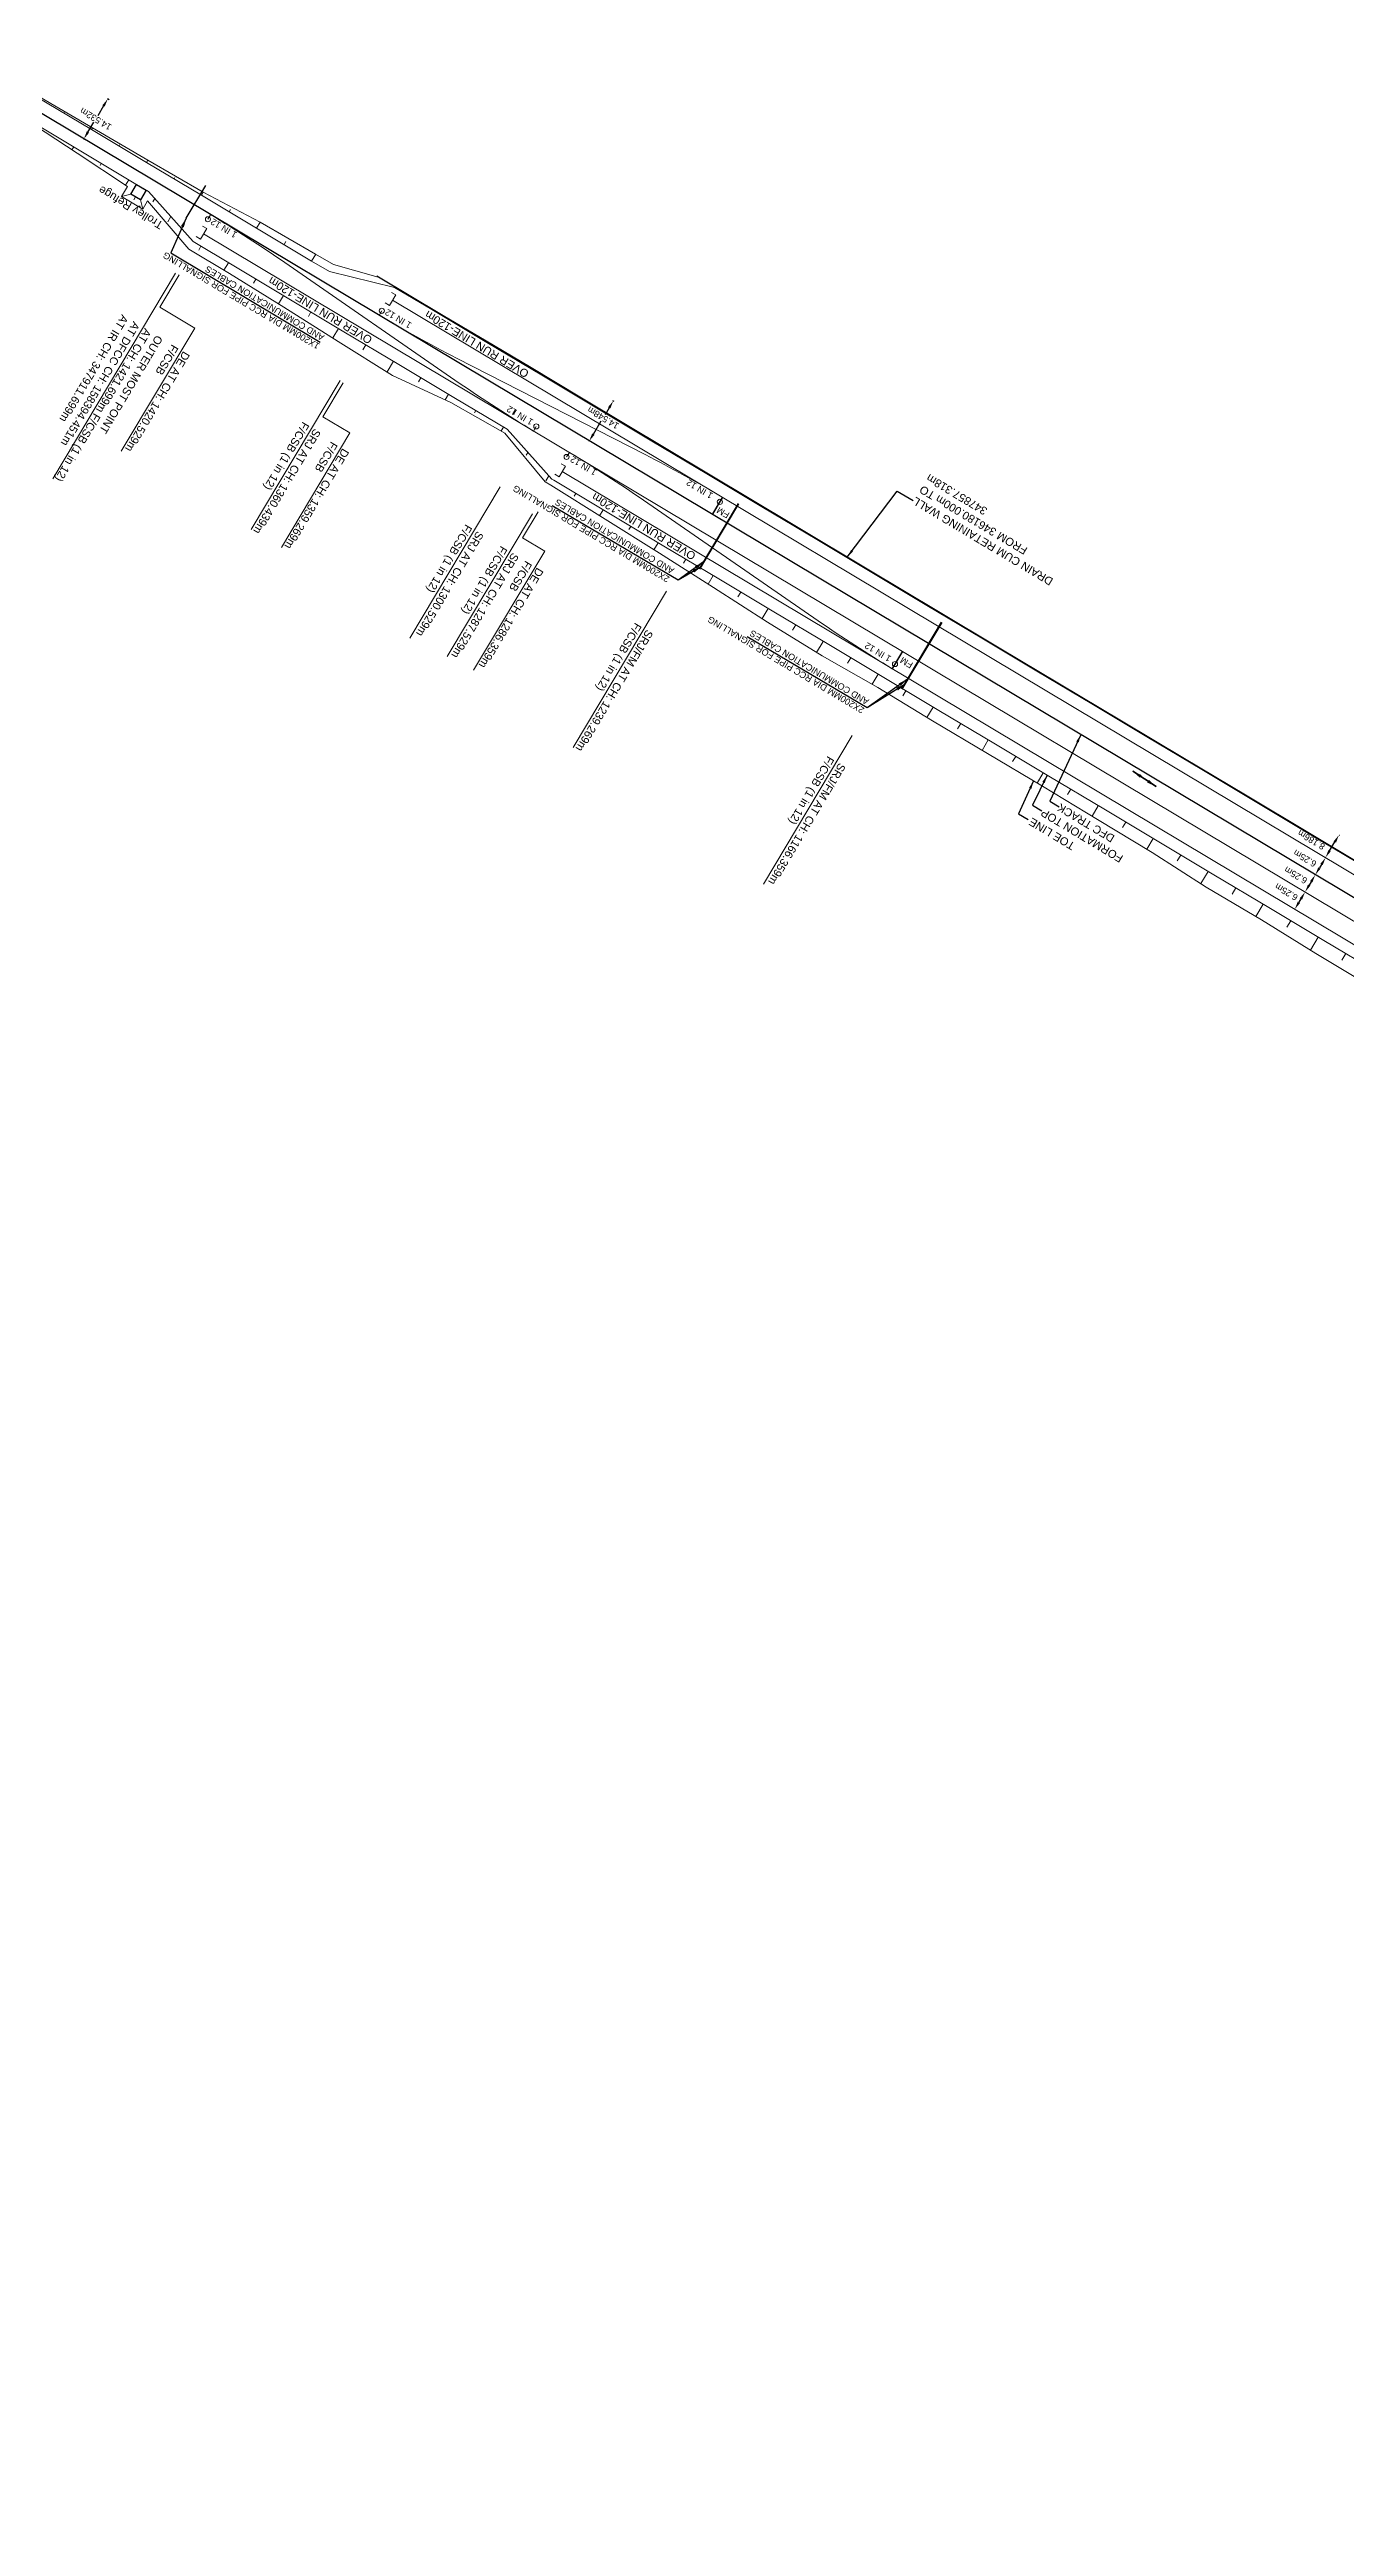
# Model space of a CAD drawing. Header units: metres. Extents: x 593990 to 610403, y 3402023 to 3411833.
# Drawn here: x 604416 to 604821, y 3404850 to 3405623 of the extents above; entities that cross this region are included whole.
import ezdxf
from ezdxf.enums import TextEntityAlignment as Align

# ---------------------------------------------------------------- set-up
doc = ezdxf.new("R2010")
doc.units = ezdxf.units.M
doc.header["$MEASUREMENT"] = 0
doc.header["$PDSIZE"] = 1
for name, color, linetype, lineweight in [("NEW CHAWAPAIL STN. SRJ's", 10, 'Continuous', 0), ('PROPOSED DFCC TOE LINE', 18, 'Continuous', 0), ('PROPOSED DFCC TOE SLOPES', 239, 'Continuous', 0), ('PROPOSED DFCC TRACK', 1, 'Continuous', 0), ('PROPOSED DRAIN CUM RETAINING WALL', 144, 'Continuous', 30), ('PROPOSED FORMATION LINE - PLAN', 187, 'Continuous', 0)]:
    doc.layers.add(name, color=color, linetype=linetype, lineweight=lineweight)
doc.layers.add('Signalling cable pipes', color=234, linetype='Continuous')
doc.layers.add('Trolley Refuse', color=10, linetype='Continuous')
doc.styles.get("Standard").update_dxf_attribs({"font": 'arial.ttf'})
doc.styles.add('Style-Arial', font='arial.ttf')
doc.dimstyles.new('ISO-25', dxfattribs={"dimtxt": 2.5, "dimasz": 2.5, "dimexe": 1.25, "dimexo": 0.625, "dimtad": 1, "dimtxsty": 'Standard', "dimcen": 2.5, "dimadec": 0, "dimazin": 0, "dimtfac": 1, "dimtmove": 0, "dimatfit": 3, "dimfxl": 1, "dimarcsym": 0})
doc.dimstyles.get("Standard").update_dxf_attribs({"dimtxt": 0.18, "dimasz": 0.18, "dimexe": 0.18, "dimexo": 0.0625, "dimgap": 0.09, "dimtad": 0, "dimtih": 1, "dimtoh": 1, "dimdec": 4, "dimzin": 0, "dimdsep": 46, "dimtxsty": 'Standard', "dimcen": 0.09, "dimadec": 0, "dimazin": 0, "dimtfac": 1, "dimtdec": 4, "dimtofl": 0, "dimtmove": 0, "dimatfit": 3, "dimfxl": 1, "dimtolj": 1, "dimtzin": 0, "dimarcsym": 0})

# ---------------------------------------------------------------- blocks, each defined once
blk = doc.blocks.new('*D64')
at = {"layer": 'Defpoints', "color": 0, "transparency": 16777216}
for p in [(604592.32, 3405513.77), (604592.76, 3405513.51), (604585.27, 3405501.03)]:
    blk.add_point(p, dxfattribs=at)
at = {"layer": 'PROPOSED DFCC TRACK', "color": 0, "lineweight": -2, "transparency": 16777216}
for p, q in [((604586.12, 3405503.44), (604588.57, 3405507.53)), ((604591.03, 3405511.63), (604589.75, 3405509.5)), ((604592.65, 3405513.57), (604592.21, 3405513.84)), ((604585.17, 3405501.1), (604584.72, 3405501.36))]:
    blk.add_line(p, q, dxfattribs=at)
at = {"layer": 'PROPOSED DFCC TRACK', "color": 0, "transparency": 16777216}
for points in [[(604590.67, 3405511.84), (604591.39, 3405511.41), (604592.32, 3405513.77)], [(604585.76, 3405503.66), (604586.48, 3405503.23), (604584.83, 3405501.3)]]:
    blk.add_solid(points, dxfattribs=at)
at = {"layer": 'PROPOSED DFCC TRACK', "color": 0, "lineweight": 0, "transparency": 16777216, "insert": (604589.16, 3405508.52), "char_height": 2, "attachment_point": 5, "rotation": 149, "style": 'Style-Arial'}
blk.add_mtext('\\A1;14.548m', dxfattribs=at)
blk = doc.blocks.new('TerminatorOpen_0.5')
at = {"color": 0, "linetype": 'ByBlock', "lineweight": -2}
for q in [(-1, 0.25), (-1, 0), (-1, -0.25)]:
    blk.add_line((0, 0), q, dxfattribs=at)
blk = doc.blocks.new('*D99')
at = {"layer": 'Defpoints', "color": 0, "transparency": 16777216}
for p in [(604434.52, 3405608.05), (604435.13, 3405607.69), (604427.67, 3405595.22)]:
    blk.add_point(p, dxfattribs=at)
at = {"layer": 'PROPOSED DFCC TRACK', "color": 0, "lineweight": -2, "transparency": 16777216}
for p, q in [((604435.02, 3405607.75), (604434.41, 3405608.12)), ((604428.34, 3405597.73), (604430.2, 3405600.83)), ((604433.23, 3405605.91), (604431.38, 3405602.8)), ((604427.56, 3405595.28), (604426.95, 3405595.64))]:
    blk.add_line(p, q, dxfattribs=at)
at = {"layer": 'PROPOSED DFCC TRACK', "color": 0, "transparency": 16777216}
for points in [[(604432.88, 3405606.12), (604433.59, 3405605.69), (604434.52, 3405608.05)], [(604427.99, 3405597.94), (604428.7, 3405597.51), (604427.06, 3405595.58)]]:
    blk.add_solid(points, dxfattribs=at)
at = {"layer": 'PROPOSED DFCC TRACK', "color": 0, "lineweight": 0, "transparency": 16777216, "insert": (604430.79, 3405601.82), "char_height": 2, "attachment_point": 5, "rotation": 149, "style": 'Style-Arial'}
blk.add_mtext('\\A1;14.532m', dxfattribs=at)
blk = doc.blocks.new('*D129')
at = {"layer": 'Defpoints', "color": 0, "transparency": 16777216}
for p in [(604814.82, 3405371.14), (604811.47, 3405365.86), (604811.62, 3405365.77)]:
    blk.add_point(p, dxfattribs=at)
at = {"layer": 'PROPOSED DFCC TRACK', "color": 0, "lineweight": -2, "transparency": 16777216}
for p, q in [((604813.39, 3405369.08), (604812.75, 3405368.01)), ((604814.72, 3405371.2), (604814.57, 3405371.29)), ((604811.51, 3405365.83), (604811.36, 3405365.92))]:
    blk.add_line(p, q, dxfattribs=at)
at = {"layer": 'PROPOSED DFCC TRACK', "color": 0, "transparency": 16777216}
for points in [[(604812.39, 3405368.22), (604813.11, 3405367.79), (604811.47, 3405365.86)], [(604813.04, 3405369.29), (604813.75, 3405368.86), (604814.68, 3405371.22)]]:
    blk.add_solid(points, dxfattribs=at)
at = {"layer": 'PROPOSED DFCC TRACK', "color": 0, "lineweight": 0, "transparency": 16777216, "insert": (604808.21, 3405371), "char_height": 2, "attachment_point": 5, "rotation": 149, "style": 'Style-Arial'}
blk.add_mtext('\\A1;6.25m', dxfattribs=at)
blk = doc.blocks.new('*D130')
at = {"layer": 'Defpoints', "color": 0, "transparency": 16777216}
for p in [(604808.26, 3405360.49), (604808.41, 3405360.41), (604811.62, 3405365.77)]:
    blk.add_point(p, dxfattribs=at)
at = {"layer": 'PROPOSED DFCC TRACK', "color": 0, "lineweight": -2, "transparency": 16777216}
for p, q in [((604808.3, 3405360.47), (604808.16, 3405360.56)), ((604810.19, 3405363.71), (604809.55, 3405362.64)), ((604811.51, 3405365.83), (604811.36, 3405365.92))]:
    blk.add_line(p, q, dxfattribs=at)
at = {"layer": 'PROPOSED DFCC TRACK', "color": 0, "transparency": 16777216}
for points in [[(604809.19, 3405362.85), (604809.9, 3405362.43), (604808.26, 3405360.49)], [(604809.83, 3405363.93), (604810.54, 3405363.5), (604811.47, 3405365.86)]]:
    blk.add_solid(points, dxfattribs=at)
at = {"layer": 'PROPOSED DFCC TRACK', "color": 0, "lineweight": 0, "transparency": 16777216, "insert": (604805.35, 3405365.75), "char_height": 2, "attachment_point": 5, "rotation": 149, "style": 'Style-Arial'}
blk.add_mtext('\\A1;6.25m', dxfattribs=at)
blk = doc.blocks.new('*D131')
at = {"layer": 'Defpoints', "color": 0, "transparency": 16777216}
for p in [(604808.41, 3405360.41), (604805.06, 3405355.13), (604805.21, 3405355.04)]:
    blk.add_point(p, dxfattribs=at)
at = {"layer": 'PROPOSED DFCC TRACK', "color": 0, "lineweight": -2, "transparency": 16777216}
for p, q in [((604808.3, 3405360.47), (604808.16, 3405360.56)), ((604805.1, 3405355.1), (604804.95, 3405355.19)), ((604806.98, 3405358.35), (604806.34, 3405357.28))]:
    blk.add_line(p, q, dxfattribs=at)
at = {"layer": 'PROPOSED DFCC TRACK', "color": 0, "transparency": 16777216}
for points in [[(604806.62, 3405358.56), (604807.34, 3405358.13), (604808.26, 3405360.49)], [(604805.98, 3405357.49), (604806.7, 3405357.06), (604805.06, 3405355.13)]]:
    blk.add_solid(points, dxfattribs=at)
at = {"layer": 'PROPOSED DFCC TRACK', "color": 0, "lineweight": 0, "transparency": 16777216, "insert": (604802.43, 3405360.51), "char_height": 2, "attachment_point": 5, "rotation": 149, "style": 'Style-Arial'}
blk.add_mtext('\\A1;6.25m', dxfattribs=at)
blk = doc.blocks.new('*D132')
at = {"layer": 'Defpoints', "color": 0, "transparency": 16777216}
for p in [(604818.77, 3405378.31), (604818.85, 3405378.27), (604814.57, 3405371.29)]:
    blk.add_point(p, dxfattribs=at)
at = {"layer": 'PROPOSED DFCC TRACK', "color": 0, "lineweight": -2, "transparency": 16777216}
for p, q in [((604815.93, 3405373.39), (604817.56, 3405376.12)), ((604818.88, 3405378.25), (604818.96, 3405378.2)), ((604814.68, 3405371.22), (604814.75, 3405371.18))]:
    blk.add_line(p, q, dxfattribs=at)
at = {"layer": 'PROPOSED DFCC TRACK', "color": 0, "transparency": 16777216}
for points in [[(604817.21, 3405376.34), (604817.92, 3405375.91), (604818.85, 3405378.27)], [(604815.57, 3405373.6), (604816.28, 3405373.17), (604814.64, 3405371.24)]]:
    blk.add_solid(points, dxfattribs=at)
at = {"layer": 'PROPOSED DFCC TRACK', "color": 0, "lineweight": 0, "transparency": 16777216, "insert": (604810.21, 3405376.77), "char_height": 2, "attachment_point": 5, "rotation": 149, "style": 'Style-Arial'}
blk.add_mtext('\\A1;8.186m', dxfattribs=at)

msp = doc.modelspace()

# ---------------------------------------------------------------- linework, layer by layer
at = {"layer": "NEW CHAWAPAIL STN. SRJ's", "lineweight": 13, "flags": 128}
for points in [[(604455.7172, 3405553.6421), (604417.3857, 3405489.4993)], [(604456.792, 3405553.16), (604450.7638, 3405543.0725), (604461.6797, 3405536.5492), (604438.6808, 3405498.0635)], [(604479.3003, 3405473.6849), (604507.0863, 3405520.1813)], [(604488.7547, 3405468.0142), (604510.1309, 3405503.7846), (604501.6716, 3405508.8398), (604507.9918, 3405519.4158)], [(604557.0094, 3405486.9326), (604528.8152, 3405439.7531)], [(604567.1303, 3405478.5263), (604540.5124, 3405433.9846)], [(604568.9076, 3405479.2197), (604564.0048, 3405471.0153), (604570.9269, 3405466.8787), (604548.7057, 3405429.6942)], [(604608.9197, 3405454.3774), (604579.7702, 3405405.5992)], [(604666.938, 3405409.3324), (604639.1853, 3405362.8919)]]:
    msp.add_lwpolyline(points, dxfattribs=at)
at = {"layer": 'PROPOSED DFCC TOE LINE', "lineweight": 0, "flags": 128}
for points in [[(604412.4876, 3405609.088), (604429.8059, 3405599.0799), (604447.0402, 3405588.9313), (604464.3559, 3405578.9188), (604482.0819, 3405569.593), (604499.4241, 3405559.6248), (604505.0387, 3405556.3889), (604518.958, 3405552.4711)], [(604459.8201, 3405561.1511), (604446.9845, 3405576.2711), (604445.4474, 3405573.7064), (604438.8608, 3405577.654), (604440.7344, 3405580.7801), (604425.0296, 3405591.0874), (604408.2953, 3405602.0728)], [(604571.1094, 3405488.5135), (604558.5152, 3405503.7415), (604541.6469, 3405513.3149), (604523.4018, 3405521.7723), (604506.4467, 3405532.3882), (604489.5369, 3405543.0799), (604472.5092, 3405553.5742), (604459.8201, 3405561.1511)], [(604828.7765, 3405330.9925), (604811.6279, 3405341.2846), (604794.6243, 3405351.8193), (604777.4343, 3405362.042), (604760.5594, 3405372.7922), (604743.4618, 3405383.1696), (604726.3252, 3405393.4818), (604709.1315, 3405403.6983), (604691.9218, 3405413.8882), (604674.8804, 3405424.3597), (604657.4785, 3405434.2279), (604640.4774, 3405444.7667), (604623.6432, 3405455.5849), (604606.7042, 3405466.2278), (604589.7475, 3405476.841), (604572.7936, 3405487.4589), (604571.1094, 3405488.5135)]]:
    msp.add_lwpolyline(points, dxfattribs=at)
at = {"layer": 'PROPOSED DFCC TOE SLOPES', "flags": 128}
for points in [[(604420.8881, 3405603.6373), (604421.0205, 3405603.8588)], [(604423.9133, 3405593.0923), (604423.3673, 3405592.1787)], [(604429.4721, 3405598.5075), (604429.812, 3405599.0763)], [(604438.0561, 3405593.3777), (604438.2427, 3405593.6899)], [(604432.4973, 3405587.9625), (604432.1161, 3405587.3246)], [(604446.6402, 3405588.248), (604447.0464, 3405588.9278)], [(604441.7272, 3405578.3721), (604438.8608, 3405577.654)], [(604441.0813, 3405582.8327), (604440.1025, 3405581.1948)], [(604443.2282, 3405577.4724), (604442.6911, 3405576.5763)], [(604444.7293, 3405576.5728), (604445.4474, 3405573.7064)], [(604449.2177, 3405576.9539), (604448.6288, 3405575.9684)], [(604455.2242, 3405583.1182), (604455.4642, 3405583.5198)], [(604463.8082, 3405577.9884), (604464.3622, 3405578.9155)], [(604454.2493, 3405571.3232), (604453.2704, 3405569.6852)], [(604472.3922, 3405572.8587), (604472.8087, 3405573.5556)], [(604480.9763, 3405567.7289), (604482.0881, 3405569.5894)], [(604463.6273, 3405562.0784), (604462.9225, 3405560.899)], [(604489.5603, 3405562.5991), (604490.1597, 3405563.6022)], [(604472.2113, 3405556.9486), (604470.8035, 3405554.5928)], [(604498.1443, 3405557.4693), (604499.4302, 3405559.6212)], [(604480.7953, 3405551.8189), (604480.0635, 3405550.5942)], [(604489.3794, 3405546.6891), (604487.8455, 3405544.1223)], [(604497.9634, 3405541.5593), (604497.1377, 3405540.1777)], [(604506.5474, 3405536.4296), (604504.767, 3405533.4503)], [(604515.1314, 3405531.2998), (604514.1857, 3405529.7173)], [(604523.7155, 3405526.17), (604521.7176, 3405522.8268)], [(604532.2995, 3405521.0403), (604531.5057, 3405519.712)], [(604540.8835, 3405515.9105), (604539.8345, 3405514.1551)], [(604549.4675, 3405510.7807), (604549.0426, 3405510.0697)], [(604561.8722, 3405510.8143), (604561.1734, 3405509.672)], [(604561.8832, 3405510.8076), (604561.1881, 3405509.6625)], [(604558.0516, 3405505.6509), (604557.3169, 3405504.4216)], [(604565.6703, 3405497.7416), (604565.1647, 3405496.8957)], [(604572.228, 3405490.3853), (604571.3239, 3405488.8724)], [(604580.5975, 3405484.8966), (604580.092, 3405484.0507)], [(604589.1815, 3405479.7669), (604588.0634, 3405477.8958)], [(604597.7656, 3405474.6371), (604597.1535, 3405473.6129)], [(604606.3496, 3405469.5073), (604605.0198, 3405467.2821)], [(604614.9336, 3405464.3775), (604614.2123, 3405463.1706)], [(604623.5176, 3405459.2478), (604621.9605, 3405456.6422)], [(604632.1017, 3405454.118), (604631.2449, 3405452.6842)], [(604640.6857, 3405448.9882), (604638.8051, 3405445.8414)], [(604649.2697, 3405443.8585), (604648.2794, 3405442.2013)], [(604657.8537, 3405438.7287), (604655.7897, 3405435.2747)], [(604666.4378, 3405433.5989), (604665.4443, 3405431.9365)], [(604675.0218, 3405428.4692), (604673.1518, 3405425.3399)], [(604683.6058, 3405423.3394), (604682.657, 3405421.7518)], [(604692.1898, 3405418.2096), (604690.229, 3405414.9284)], [(604700.7739, 3405413.0799), (604699.7955, 3405411.4427)], [(604709.3579, 3405407.9501), (604707.4219, 3405404.7105)], [(604717.9419, 3405402.8203), (604716.9811, 3405401.2126)], [(604726.5259, 3405397.6905), (604724.6173, 3405394.4966)], [(604735.11, 3405392.5608), (604734.1506, 3405390.9554)], [(604743.694, 3405387.431), (604741.7595, 3405384.194)], [(604752.278, 3405382.3012), (604751.2951, 3405380.6565)], [(604760.862, 3405377.1715), (604758.861, 3405373.823)], [(604769.446, 3405372.0417), (604768.3833, 3405370.2633)], [(604778.0301, 3405366.9119), (604775.758, 3405363.1099)], [(604786.6141, 3405361.7822), (604785.4679, 3405359.8642)], [(604795.1981, 3405356.6524), (604792.9168, 3405352.8348)], [(604803.7821, 3405351.5226), (604802.6096, 3405349.5605)], [(604812.3662, 3405346.3929), (604809.9388, 3405342.331)], [(604820.9502, 3405341.2631), (604819.7245, 3405339.212)]]:
    msp.add_lwpolyline(points, dxfattribs=at)
at = {"layer": 'PROPOSED DFCC TRACK', "linetype": 'Continuous', "lineweight": 30, "flags": 128}
msp.add_lwpolyline([(606968.1513, 3404077.0371), (604380.3623, 3405623.4867)], dxfattribs=at)
at = {"layer": 'PROPOSED DFCC TRACK', "linetype": 'Continuous', "flags": 128}
for points in [[(604462.1659, 3405565.0766), (604463.4535, 3405564.3071), (604465.4295, 3405567.6137), (604464.1419, 3405568.3832)], [(604464.4415, 3405565.9604), (606726.5509, 3404214.1353)], [(604521.1638, 3405544.3817), (604522.4514, 3405543.6122), (604524.4274, 3405546.9188), (604523.1398, 3405547.6882)], [(604523.4394, 3405545.2655), (606270.5802, 3404501.183)], [(604574.1316, 3405490.8855), (604575.4192, 3405490.116), (604577.3952, 3405493.4226), (604576.1076, 3405494.192)], [(604576.4072, 3405491.7693), (606711.1812, 3404216.0392)]]:
    msp.add_lwpolyline(points, dxfattribs=at)
at = {"layer": 'PROPOSED DFCC TRACK', "color": 10, "linetype": 'Continuous', "lineweight": 13, "flags": 128}
for points in [[(604465.7883, 3405570.495), (604466.6433, 3405571.9256)], [(604520.084, 3405541.9313), (604519.229, 3405540.5007)], [(604568.3047, 3405505.8339), (604567.4498, 3405504.4032)], [(604577.7541, 3405496.3038), (604578.609, 3405497.7345)], [(604625.5928, 3405482.2776), (604626.4477, 3405483.7083)], [(604680.2705, 3405431.6427), (604679.4155, 3405430.2121)]]:
    msp.add_lwpolyline(points, dxfattribs=at)
at = {"layer": 'PROPOSED DFCC TRACK', "linetype": 'Continuous'}
for points in [[(604567.4498, 3405504.4032, -0.0156356), (604544.2627, 3405519.3682), (604489.8303, 3405556.9606, 0.0156356), (604466.6433, 3405571.9256)], [(604626.4477, 3405483.7083, 0.0156356), (604602.2844, 3405497.0396), (604543.3929, 3405527.1691, -0.01563591), (604519.229, 3405540.5007)], [(604578.609, 3405497.7345, -0.01563582), (604601.7964, 3405482.7692), (604656.2285, 3405445.1771, 0.0156356), (604679.4155, 3405430.2121)]]:
    msp.add_lwpolyline(points, format="xyb", dxfattribs=at)
at = {"layer": 'PROPOSED DFCC TRACK', "linetype": 'Continuous', "lineweight": 0, "const_width": 0.5, "flags": 128}
for points in [[(604626.4477, 3405483.7083), (604623.2416, 3405478.3432)], [(604679.4155, 3405430.2121), (604682.6216, 3405435.5771)]]:
    msp.add_lwpolyline(points, dxfattribs=at)
at = {"layer": 'PROPOSED DFCC TRACK', "color": 10, "linetype": 'Continuous', "lineweight": 13}
for centre in [(604465.7883, 3405570.495), (604520.084, 3405541.9313), (604568.3047, 3405505.8339), (604577.7541, 3405496.3038), (604625.5928, 3405482.2776), (604680.2705, 3405431.6427)]:
    msp.add_circle(centre, 0.8, dxfattribs=at)
at = {"layer": 'PROPOSED DRAIN CUM RETAINING WALL', "flags": 128}
msp.add_lwpolyline([(604829.9328, 3405366.6204), (604809.1151, 3405379.0808), (604789.6953, 3405390.6828), (604770.6394, 3405402.0773), (604750.9733, 3405413.8315), (604731.6286, 3405425.3937), (604712.8075, 3405436.6596), (604693.8626, 3405447.9997), (604671.6042, 3405461.3173), (604649.0248, 3405474.8308), (604582.4255, 3405514.6417), (604566.1896, 3405524.4373), (604552.6617, 3405532.4353), (604539.185, 3405540.403), (604518.5219, 3405552.7313)], dxfattribs=at)
at = {"layer": 'PROPOSED FORMATION LINE - PLAN', "lineweight": 0, "flags": 128}
for points in [[(604524.0769, 3405549.2531), (604503.6979, 3405554.1506), (604498.1382, 3405557.473), (604480.9701, 3405567.7325), (604463.8021, 3405577.9921), (604446.6341, 3405588.2516), (604429.466, 3405598.5112), (604412.298, 3405608.7707)], [(604461.2302, 3405563.5109), (604447.2683, 3405579.1354), (604442.7867, 3405581.8136), (604425.6187, 3405592.0731), (604408.4506, 3405602.3327)], [(604573.196, 3405489.3198), (604559.234, 3405504.9443), (604542.5889, 3405514.8913), (604525.4209, 3405525.1509), (604508.2528, 3405535.4104), (604491.0848, 3405545.67), (604473.9167, 3405555.9295), (604461.2302, 3405563.5109)], [(604827.5372, 3405367.9068), (604810.3692, 3405378.1663), (604793.2011, 3405388.4259), (604776.0331, 3405398.6854), (604758.865, 3405408.9449), (604741.697, 3405419.2045), (604724.5289, 3405429.464), (604707.3609, 3405439.7235), (604690.1928, 3405449.9831), (604673.0248, 3405460.2426), (604655.8567, 3405470.5022), (604638.6887, 3405480.7617), (604621.5206, 3405491.0212), (604604.3526, 3405501.2808), (604587.1845, 3405511.5403), (604570.0165, 3405521.7999), (604552.8484, 3405532.0594), (604535.6804, 3405542.3189), (604524.0769, 3405549.2531)], [(604831.2396, 3405335.1142), (604814.0716, 3405345.3737), (604796.9035, 3405355.6333), (604779.7355, 3405365.8928), (604762.5674, 3405376.1523), (604745.3994, 3405386.4119), (604728.2313, 3405396.6714), (604711.0633, 3405406.9309), (604693.8952, 3405417.1905), (604676.7272, 3405427.45), (604659.5591, 3405437.7096), (604642.3911, 3405447.9691), (604625.223, 3405458.2286), (604608.055, 3405468.4882), (604590.8869, 3405478.7477), (604573.7189, 3405489.0073), (604573.196, 3405489.3198)]]:
    msp.add_lwpolyline(points, dxfattribs=at)
at = {"layer": 'Signalling cable pipes', "lineweight": 30}
for points in [[(604459.0362, 3405570.8892), (604465.1343, 3405581.0935)], [(604619.1893, 3405461.334), (604631.3854, 3405481.7427)], [(604619.361, 3405461.2314), (604631.5571, 3405481.6401)], [(604682.3459, 3405423.9124), (604694.7857, 3405444.7288)], [(604682.5176, 3405423.8098), (604694.9573, 3405444.6262)]]:
    msp.add_lwpolyline(points, dxfattribs=at)
at = {"layer": 'Trolley Refuse'}
msp.add_lwpolyline([(604443.5265, 3405581.3742), (604446.5286, 3405579.5749), (604444.7293, 3405576.5728), (604441.7272, 3405578.3721)], close=True, dxfattribs=at)

# ---------------------------------------------------------------- texts
at = {"layer": "NEW CHAWAPAIL STN. SRJ's", "lineweight": 13}
for p in [(604500.8379, 3405542.0457), (604549.7262, 3405531.476), (604601.8239, 3405474.5777)]:
    msp.add_text('OVER RUN LINE-120m', height=2.5, rotation=148.8981174, dxfattribs=at).set_placement(p, align=Align.MIDDLE_CENTER)
at = {"layer": "NEW CHAWAPAIL STN. SRJ's", "lineweight": 13, "char_height": 2.5, "attachment_point": 4, "rotation": 239.1376746, "line_spacing_factor": 0.648, "style": 'Style-Arial'}
for s, insert, width in [('\\pxsm1;OUTER MOST POINT\\PAT CH: 1421.699m F/CSB (1 in 12)\\PAT DFCC CH: 158394.451m{\\C7;\\PAT IR CH: 347911.699m}', (604445.3718, 3405537.1207), 54.830593), ('\\pxsm1;DE AT CH: 1420.529m F/CSB ', (604457.4202, 3405529.9526), 36.986512), ('\\pxsm1;SRJ AT CH: 1360.439m F/CSB (1 in 12)', (604497.978, 3405505.9856), 39.290464), ('\\pxsm1;DE AT CH: 1359.269m F/CSB ', (604507.1282, 3405499.6178), 36.55382), ('\\pxsm1;SRJ AT CH: 1300.529m F/CSB (1 in 12)', (604548.8131, 3405473.9722), 39.632191), ('\\pxsm1;SRJ AT CH: 1287.529m F/CSB (1 in 12)', (604559.7969, 3405467.2341), 38.43392), ('\\pxsm1;DE AT CH: 1286.359m F/CSB ', (604567.8041, 3405462.4203), 36.625401), ('\\pxsm1;SRJ/FM AT CH: 1239.269m F/CSB (1 in 12)', (604601.7199, 3405443.2454), 45.245728), ('\\pxsm1;SRJ/FM AT CH: 1166.359m F/CSB (1 in 12)', (604661.8212, 3405401.6193), 44.855346)]:
    msp.add_mtext(s, dxfattribs=dict(at, insert=insert, width=width))
at = {"layer": 'PROPOSED DFCC TOE LINE', "lineweight": 0}
msp.add_text('TOE LINE', height=2.5, rotation=149, dxfattribs=at).set_placement((604723.0552, 3405383.7959, 306.8582), align=Align.RIGHT)
at = {"layer": 'PROPOSED DFCC TRACK', "color": 10, "linetype": 'Continuous', "lineweight": -3, "ltscale": 5}
msp.add_text('DFC TRACK', height=2.5, rotation=149, dxfattribs=at).set_placement((604731.9437, 3405388.2598), align=Align.RIGHT)
at = {"layer": 'PROPOSED DFCC TRACK', "color": 10, "linetype": 'Continuous', "lineweight": 13, "char_height": 2, "attachment_point": 4, "rotation": 149.1376746, "line_spacing_factor": 0.60036, "style": 'Style-Arial'}
for s, insert in [('1 IN 12', (604474.6265, 3405565.3681)), ('1 IN 12', (604529.078, 3405537.1341)), ('1 IN 12', (604567.0523, 3405506.9254)), ('1 IN 12', (604586.9031, 3405491.2149)), ('1 IN 12', (604623.1342, 3405483.9486)), ('FM', (604628.32, 3405477.874)), ('1 IN 12', (604678.7952, 3405433.0477)), ('FM', (604685.5761, 3405431.0494))]:
    msp.add_mtext(s, dxfattribs=dict(at, insert=insert))
at = {"layer": 'PROPOSED DRAIN CUM RETAINING WALL', "insert": (604685.4418, 3405481.8044), "char_height": 2.5, "width": 50.815458, "attachment_point": 3, "rotation": 149.1376746, "style": 'Style-Arial'}
msp.add_mtext('DRAIN CUM RETAINING WALL \\PFROM 346180.000m TO 347857.318m', dxfattribs=at)
at = {"layer": 'PROPOSED FORMATION LINE - PLAN', "lineweight": 0}
msp.add_text('FORMATION TOP', height=2.5, rotation=149, dxfattribs=at).set_placement((604726.7635, 3405386.647, 306.8582), align=Align.RIGHT)
at = {"layer": 'Signalling cable pipes', "linetype": 'Continuous', "lineweight": 13, "style": 'Style-Arial'}
for s, p in [('1X200MM DIA RCC PIPE FOR SIGNALLING ', (604500.8832, 3405531.5131)), ('AND COMMUNICATION CABLES', (604502.3287, 3405534.1779)), ('2X200MM DIA RCC PIPE FOR SIGNALLING ', (604610.1002, 3405458.7273)), ('AND COMMUNICATION CABLES', (604611.5457, 3405461.3921)), ('2X200MM DIA RCC PIPE FOR SIGNALLING ', (604670.8927, 3405417.8248)), ('AND COMMUNICATION CABLES', (604672.3381, 3405420.4896))]:
    msp.add_text(s, height=2, rotation=149.1376746, dxfattribs=at).set_placement(p)
at = {"layer": 'Trolley Refuse'}
msp.add_text('Trolley Refuge', height=2.5, rotation=149.1766896, dxfattribs=at).set_placement((604452.0732, 3405569.3956))

# ---------------------------------------------------------------- dimensions: what is measured, and where the dimension line sits
at = {"layer": 'PROPOSED DFCC TRACK', "color": 10, "lineweight": 0}
dim = msp.add_aligned_dim(p1=(604427.669, 3405595.2165), p2=(604435.1255, 3405607.6898), distance=0.7082, dimstyle='Standard', override={"dimtxt": 2, "dimasz": 2.5, "dimexe": 0.125, "dimexo": 0.125, "dimgap": 0.125, "dimtad": 1, "dimtih": 0, "dimtoh": 0, "dimdec": 3, "dimzin": 11, "dimpost": 'm', "dimtxsty": 'Style-Arial', "dimsah": 1, "dimadec": 4, "dimazin": 3, "dimtmove": 2, "dimatfit": 1, "dimldrblk": 'TerminatorOpen_0.5', "dimfrac": 2, "dimtzin": 11}, dxfattribs=at)
dim.commit()
dim.dimension.update_dxf_attribs({"geometry": '*D99', "text_midpoint": (604430.7894, 3405601.8165), "text_rotation": 149})
dim = msp.add_linear_dim(base=(604592.3178, 3405513.7714), p1=(604585.2733, 3405501.0329), p2=(604592.7594, 3405513.5064), angle=59.0299012, dimstyle='Standard', override={"dimtxt": 2, "dimasz": 2.5, "dimexe": 0.125, "dimexo": 0.125, "dimgap": 0.125, "dimtad": 1, "dimtih": 0, "dimtoh": 0, "dimdec": 3, "dimzin": 11, "dimpost": 'm', "dimtxsty": 'Style-Arial', "dimsah": 1, "dimadec": 4, "dimazin": 3, "dimtmove": 2, "dimatfit": 1, "dimldrblk": 'TerminatorOpen_0.5', "dimfrac": 2, "dimtzin": 11}, dxfattribs=at)
dim.commit()
dim.dimension.update_dxf_attribs({"geometry": '*D64', "text_midpoint": (604589.1646, 3405508.5174), "dimtype": 129, "text_rotation": 149})
for base, p1, p2, angle, picture, middle in [((604818.84882, 3405378.26604), (604814.56847, 3405371.28826), (604818.77451, 3405378.31055), 59.0802697, '*D132', (604810.20563, 3405376.77137)), ((604808.2636, 3405360.4941), (604811.6184, 3405365.7702), (604808.4123, 3405360.4052), 239.1376746, '*D130', (604805.3534, 3405365.7527)), ((604811.4697, 3405365.8591), (604814.8245, 3405371.1353), (604811.6184, 3405365.7702), 239.1376746, '*D129', (604808.2116, 3405370.9966)), ((604805.0575, 3405355.1291), (604808.4123, 3405360.4052), (604805.2062, 3405355.0402), 239.1376746, '*D131', (604802.4287, 3405360.5089))]:
    dim = msp.add_linear_dim(base=base, p1=p1, p2=p2, angle=angle, text='<>m', dimstyle='Standard', override={"dimtxt": 2, "dimasz": 2.5, "dimexe": 0.125, "dimexo": 0.125, "dimgap": 0.125, "dimtad": 1, "dimtih": 0, "dimtoh": 0, "dimdec": 3, "dimzin": 11, "dimtxsty": 'Style-Arial', "dimsah": 1, "dimadec": 4, "dimazin": 3, "dimtmove": 2, "dimatfit": 1, "dimldrblk": 'TerminatorOpen_0.5', "dimfrac": 2, "dimtzin": 11}, dxfattribs=at)
    dim.commit()
    dim.dimension.update_dxf_attribs({"geometry": picture, "text_midpoint": middle, "dimtype": 129, "text_rotation": 149})

# ---------------------------------------------------------------- leaders
at = {"layer": 'PROPOSED DFCC TOE LINE', "lineweight": 0}
msp.add_leader([(604723.5127, 3405395.153), (604718.8506, 3405384.9417), (604721.8098, 3405383.1591)], dimstyle='ISO-25', override={"dimtxt": 3, "dimasz": 2.5, "dimgap": 0.625, "dimtad": 0, "dimdec": 3, "dimzin": 2, "dimtdec": 3}, dxfattribs=at)
at = {"layer": 'PROPOSED DFCC TRACK', "color": 10, "linetype": 'Continuous', "lineweight": -3, "ltscale": 5}
msp.add_leader([(604738.2751, 3405409.5998, 130.919), (604728.5504, 3405388.8258, 130.919), (604731.5096, 3405387.0433, 130.919)], dimstyle='ISO-25', override={"dimtxt": 3, "dimasz": 2.5, "dimgap": 0.625, "dimtad": 0, "dimdec": 3, "dimzin": 2, "dimtdec": 3}, dxfattribs=at)
at = {"layer": 'PROPOSED DFCC TRACK', "linetype": 'Continuous', "lineweight": 0}
for points in [[(604754.4601, 3405398.219), (604761.7662, 3405393.4232)], [(604761.7662, 3405393.4232), (604754.4601, 3405398.219)]]:
    msp.add_leader(points, dimstyle='ISO-25', override={"dimtxt": 3, "dimasz": 3, "dimtad": 0, "dimdec": 3, "dimzin": 2, "dimtdec": 3}, dxfattribs=at)
at = {"layer": 'PROPOSED DRAIN CUM RETAINING WALL', "linetype": 'Continuous', "lineweight": 0, "ltscale": 5}
msp.add_leader([(604665.3641, 3405465.0564), (604680.9621, 3405485.6518), (604685.9685, 3405482.6601)], dimstyle='ISO-25', override={"dimtxt": 3, "dimtad": 0, "dimdec": 3, "dimzin": 2, "dimtdec": 3}, dxfattribs=at)
at = {"layer": 'PROPOSED FORMATION LINE - PLAN', "lineweight": 0}
msp.add_leader([(604727.7605, 3405396.9528), (604723.15, 3405387.5742), (604726.1091, 3405385.7916)], dimstyle='ISO-25', override={"dimtxt": 3, "dimasz": 2.5, "dimgap": 0.625, "dimtad": 0, "dimdec": 3, "dimzin": 2, "dimtdec": 3}, dxfattribs=at)
at = {"layer": 'Signalling cable pipes', "lineweight": 13}
for points in [[(604459.0362, 3405570.8892), (604454.2161, 3405560.0098), (604500.7833, 3405532.1745)], [(604619.9409, 3405462.1417), (604612.594, 3405457.8745), (604573.2777, 3405481.0325)], [(604620.5077, 3405463.5402), (604612.594, 3405457.8745), (604573.2777, 3405481.0325)], [(604683.4696, 3405425.4029), (604671.5997, 3405418.0244), (604634.0702, 3405440.13)], [(604684.1607, 3405426.9492), (604671.5997, 3405418.0244), (604634.0702, 3405440.13)]]:
    msp.add_leader(points, dimstyle='Standard', override={"dimasz": 3, "dimgap": 0.25}, dxfattribs=at)

doc.saveas('drawing.dxf')
